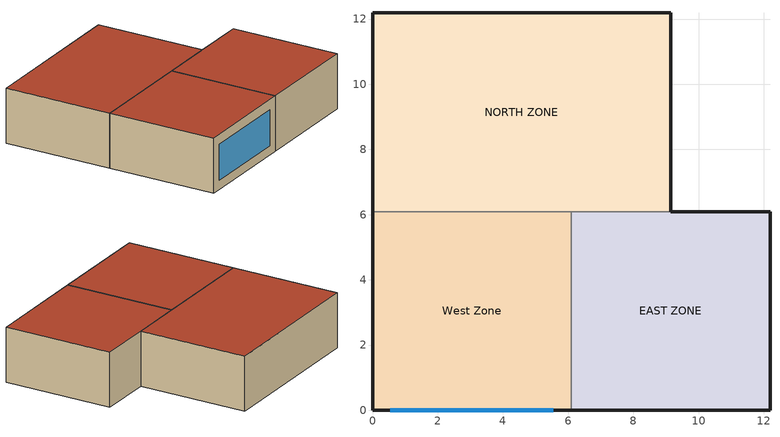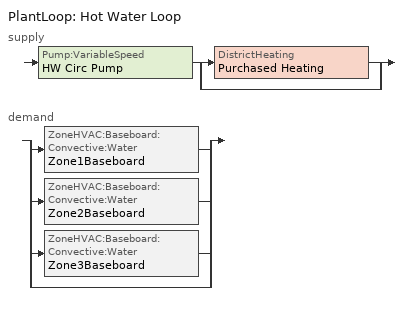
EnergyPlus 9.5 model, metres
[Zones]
West Zone
 floor adiabatic (FLOOR SLAB 8 IN): 0,0 0,6.1 6.1,6.1 6.1,0 z0
 wall outside (EXTWALL80): 0,6.1 0,0 6.1,0 z0:3.05
 wall to NORTH ZONE (PARTITION06): 6.1,6.1 0,6.1 z0:3.05
 wall to EAST ZONE (PARTITION06): 6.1,0 6.1,6.1 z0:3.05
 window (WIN-CON-LIGHT): 0.55,0 5.55,0 z0.5:2.5
 roof outside (ROOF34): 0,6.1 0,0 6.1,0 6.1,6.1 z3.05
EAST ZONE
 floor adiabatic (FLOOR SLAB 8 IN): 6.1,0 6.1,6.1 12.19,6.1 12.19,0 z0
 wall outside (EXTWALL80): 6.1,0 12.19,0 12.19,6.1 9.14,6.1 z0:3.05
 wall to NORTH ZONE (PARTITION06): 9.14,6.1 6.1,6.1 z0:3.05
 roof outside (ROOF34): 6.1,6.1 6.1,0 12.19,0 12.19,6.1 z3.05
NORTH ZONE
 floor adiabatic (FLOOR SLAB 8 IN): 0,6.1 0,12.19 9.14,12.19 9.14,6.1 z0
 wall outside (EXTWALL80): 9.14,6.1 9.14,12.19 0,12.19 0,6.1 z0:3.05
 roof outside (ROOF34): 0,12.19 0,6.1 9.14,6.1 9.14,12.19 z3.05
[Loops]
PlantLoop 'Hot Water Loop'
 supply: Pump:VariableSpeed 'HW Circ Pump' > split
  | DistrictHeating 'Purchased Heating'
  | bypass
 demand: split
  | ZoneHVAC:Baseboard:Convective:Water 'Zone1Baseboard'
  | ZoneHVAC:Baseboard:Convective:Water 'Zone2Baseboard'
  | ZoneHVAC:Baseboard:Convective:Water 'Zone3Baseboard'
  | bypass
[Building]
NONE: North Axis {deg}=0; Terrain=Suburbs; Loads Convergence Tolerance Value {W}=0.04; Temperature Convergence Tolerance Value {deltaC}=0.4; Solar Distribution=FullInteriorAndExterior; Maximum Number of Warmup Days=25; Minimum Number of Warmup Days=6
[Site:Location]
CHICAGO_IL_USA TMY2-94846: Latitude {deg}=41.78; Longitude {deg}=-87.75; Time Zone {hr}=-6; Elevation {m}=190
[SizingPeriod:DesignDay] Day of Month=21; Humidity Condition Type=Wetbulb; Barometric Pressure {Pa}=99063; Rain Indicator=No; Snow Indicator=No; Daylight Saving Time Indicator=No; Solar Model Indicator=ASHRAEClearSky; Sky Clearness=1
Name | Month | Day Type | Maximum Dry-Bulb Temperature {C} | Daily Dry-Bulb Temperature Range {deltaC} | Wetbulb or DewPoint at Maximum Dry-Bulb {C} | Wind Speed {m/s} | Wind Direction {deg}
CHICAGO_IL_USA Annual Heating 99% Design Conditions DB | 1 | WinterDesignDay | -17.3 | 0 | -17.3 | 4.9 | 270
CHICAGO_IL_USA Annual Cooling 1% Design Conditions DB/MCWB | 7 | SummerDesignDay | 31.5 | 10.7 | 23 | 5.3 | 230
[Site:GroundTemperature:BuildingSurface]
20.03, 20.03, 20.13, 20.3, 20.43, 20.52, 20.62, 20.77, 20.78, 20.55, 20.44, 20.2
[Material] Thermal Absorptance=0.9
Name | Roughness | Thickness {m} | Conductivity {W/m-K} | Density {kg/m3} | Specific Heat {J/kg-K} | Solar Absorptance | Visible Absorptance
A1 - 1 IN STUCCO | Smooth | 0.0253898 | 0.691831 | 1858.142 | 836.8 | 0.92 | 0.92
C4 - 4 IN COMMON BRICK | Rough | 0.101498 | 0.726422 | 1922.216 | 836.8 | 0.76 | 0.76
E1 - 3 / 4 IN PLASTER OR GYP BOARD | Smooth | 0.01905 | 0.726422 | 1601.846 | 836.8 | 0.92 | 0.92
C6 - 8 IN CLAY TILE | Smooth | 0.203302 | 0.570761 | 1121.292 | 836.8 | 0.82 | 0.82
C10 - 8 IN HW CONCRETE | MediumRough | 0.203302 | 1.729577 | 2242.585 | 836.8 | 0.65 | 0.65
E2 - 1 / 2 IN SLAG OR STONE | Rough | 0.0127102 | 1.435549 | 881.0155 | 1673.6 | 0.55 | 0.55
E3 - 3 / 8 IN FELT AND MEMBRANE | Rough | 0.00954024 | 0.190253 | 1121.292 | 1673.6 | 0.75 | 0.75
B5 - 1 IN DENSE INSULATION | VeryRough | 0.0253898 | 0.0432394 | 91.30524 | 836.8 | 0.5 | 0.5
C12 - 2 IN HW CONCRETE | MediumRough | 0.0509016 | 1.729577 | 2242.585 | 836.8 | 0.65 | 0.65
[WindowMaterial:Glazing]
WIN-LAY-GLASS-LIGHT: Optical Data Type=SpectralAverage; Thickness {m}=0.003; Solar Transmittance at Normal Incidence=0.9; Front Side Solar Reflectance at Normal Incidence=0.031; Back Side Solar Reflectance at Normal Incidence=0.031; Visible Transmittance at Normal Incidence=0.9; Front Side Visible Reflectance at Normal Incidence=0.05; Back Side Visible Reflectance at Normal Incidence=0.05; Infrared Transmittance at Normal Incidence=0; Front Side Infrared Hemispherical Emissivity=0.84; Back Side Infrared Hemispherical Emissivity=0.84; Conductivity {W/m-K}=0.9
[Construction]
EXTWALL80: A1 - 1 IN STUCCO, C4 - 4 IN COMMON BRICK, E1 - 3 / 4 IN PLASTER OR GYP BOARD
PARTITION06: E1 - 3 / 4 IN PLASTER OR GYP BOARD, C6 - 8 IN CLAY TILE, E1 - 3 / 4 IN PLASTER OR GYP BOARD
FLOOR SLAB 8 IN: C10 - 8 IN HW CONCRETE
ROOF34: E2 - 1 / 2 IN SLAG OR STONE, E3 - 3 / 8 IN FELT AND MEMBRANE, B5 - 1 IN DENSE INSULATION, C12 - 2 IN HW CONCRETE
WIN-CON-LIGHT: WIN-LAY-GLASS-LIGHT
[Zone] Type=1; Multiplier=1; Ceiling Height {m}=autocalculate; Volume {m3}=autocalculate
West Zone; EAST ZONE; NORTH ZONE
[People] Number of People Schedule=Office Occupancy; Number of People Calculation Method=people; Fraction Radiant=0.3; Activity Level Schedule=Activity Sch; Carbon Dioxide Generation Rate {m3/s-W}=3.82E-8; Mean Radiant Temperature Calculation Type=zoneaveraged; Work Efficiency Schedule=Work Eff Sch; Clothing Insulation Calculation Method=ClothingInsulationSchedule; Clothing Insulation Schedule=Clothing Sch; Air Velocity Schedule=Air Velo Sch; Thermal Comfort Model 1 Type=FANGER
Name | Zone or ZoneList | Number of People
West Zone | West Zone | 3
EAST ZONE | EAST ZONE | 3
NORTH ZONE | NORTH ZONE | 4
[ElectricEquipment] Schedule=Intermittent; Design Level Calculation Method=EquipmentLevel; Fraction Latent=0; Fraction Radiant=0.3; Fraction Lost=0
Name | Zone or ZoneList | Design Level {W}
West Zone ElecEq 1 | West Zone | 2928.751
EAST ZONE ElecEq 1 | EAST ZONE | 1464.375
NORTH ZONE ElecEq 1 | NORTH ZONE | 2928.751
[Lights] Schedule=Office Lighting; Design Level Calculation Method=LightingLevel; Return Air Fraction=0; Fraction Radiant=0.2; Fraction Visible=0.2; Fraction Replaceable=0
Name | Zone or ZoneList | Lighting Level {W}
EAST ZONE Lights 1 | EAST ZONE | 1464.375
NORTH ZONE Lights 1 | NORTH ZONE | 878.6252
[Sizing:Zone] Zone Cooling Design Supply Air Temperature Input Method=SupplyAirTemperature; Zone Cooling Design Supply Air Temperature {C}=12; Zone Heating Design Supply Air Temperature Input Method=SupplyAirTemperature; Zone Heating Design Supply Air Temperature {C}=50; Zone Cooling Design Supply Air Humidity Ratio {kgWater/kgDryAir}=0.008; Zone Heating Design Supply Air Humidity Ratio {kgWater/kgDryAir}=0.008; Zone Heating Sizing Factor=0; Zone Cooling Sizing Factor=0; Cooling Design Air Flow Method=DesignDay; Cooling Design Air Flow Rate {m3/s}=0; Heating Design Air Flow Method=DesignDay; Heating Design Air Flow Rate {m3/s}=0; Account for Dedicated Outdoor Air System=No; Dedicated Outdoor Air System Control Strategy=NeutralSupplyAir; Dedicated Outdoor Air Low Setpoint Temperature for Design {C}=autosize; Dedicated Outdoor Air High Setpoint Temperature for Design {C}=autosize
Name | Design Specification Outdoor Air Object
West Zone | SZ DSOA West Zone
EAST ZONE | SZ DSOA EAST ZONE
NORTH ZONE | SZ DSOA NORTH ZONE
[DesignSpecification:OutdoorAir] Outdoor Air Method=flow/person; Outdoor Air Flow per Person {m3/s-person}=0.00944; Outdoor Air Flow per Zone Floor Area {m3/s-m2}=0; Outdoor Air Flow per Zone {m3/s}=0
SZ DSOA West Zone; SZ DSOA EAST ZONE; SZ DSOA NORTH ZONE
[Sizing:Plant]
Hot Water Loop: Loop Type=heating; Design Loop Exit Temperature {C}=82; Loop Design Temperature Difference {deltaC}=11
[PlantLoop]
Hot Water Loop: Fluid Type=Water; Plant Equipment Operation Scheme=Hot Loop Operation; Maximum Loop Temperature {C}=100; Minimum Loop Temperature {C}=10; Maximum Loop Flow Rate {m3/s}=autosize; Minimum Loop Flow Rate {m3/s}=0; Plant Loop Volume {m3}=autocalculate; Load Distribution Scheme=Optimal
[SetpointManager:Scheduled]
Hot Water Loop Setpoint Manager: Control Variable=Temperature; Schedule=HW Loop Temp Schedule; Setpoint Node or NodeList=Hot Water Loop Setpoint Node List
[Pump:VariableSpeed]
HW Circ Pump: Design Maximum Flow Rate {m3/s}=autosize; Design Pump Head {Pa}=179352; Design Power Consumption {W}=autosize; Motor Efficiency=0.9; Fraction of Motor Inefficiencies to Fluid Stream=0; Coefficient 1 of the Part Load Performance Curve=0; Coefficient 2 of the Part Load Performance Curve=1; Coefficient 3 of the Part Load Performance Curve=0; Coefficient 4 of the Part Load Performance Curve=0; Design Minimum Flow Rate {m3/s}=0; Pump Control Type=INTERMITTENT
[PlantEquipmentOperationSchemes]
Hot Loop Operation: Control Scheme 1=Purchased Heating Only; Control Scheme 1 Schedule=ON
[PlantEquipmentOperation:HeatingLoad]
Purchased Heating Only: Load Range 1 Lower Limit {W}=0; Load Range 1 Upper Limit {W}=1000000; Range 1 Equipment List=heating plant
[PlantEquipmentList]
heating plant: Purchased Heating
[DistrictHeating]
Purchased Heating: Nominal Capacity {W}=1000000
[ZoneControl:Thermostat] Control Type Schedule=Zone Control Type Sched; Control 1=Heating Setpoint with SB; Control 2=Cooling Setpoint with SB
Name | Zone or ZoneList
Zone 1 Thermostat | West Zone
Zone 2 Thermostat | EAST ZONE
Zone 3 Thermostat | NORTH ZONE
[ThermostatSetpoint:SingleHeating]
Heating Setpoint with SB: Setpoint Temperature Schedule=Heating Setpoints
[ThermostatSetpoint:SingleCooling]
Cooling Setpoint with SB: Setpoint Temperature Schedule=Cooling Setpoints
[Zone equipment]
West Zone: Zone1WindAC, Zone1Baseboard
EAST ZONE: Zone2WindAC, Zone2Baseboard
NORTH ZONE: Zone3WindAC, Zone3Baseboard
[ZoneHVAC:Baseboard:Convective:Water] Availability Schedule=FanAndCoilAvailSched; Heating Design Capacity Method=HeatingDesignCapacity; Heating Design Capacity {W}=Autosize; U-Factor Times Area Value {W/K}=autosize; Maximum Water Flow Rate {m3/s}=autosize; Convergence Tolerance=0.001
Zone1Baseboard; Zone2Baseboard; Zone3Baseboard
[ZoneHVAC:WindowAirConditioner] Availability Schedule=CoolingCoilAvailSched; Maximum Supply Air Flow Rate {m3/s}=autosize; Maximum Outdoor Air Flow Rate {m3/s}=autosize; Cooling Convergence Tolerance=0.001
Name | Supply Air Fan | DX Cooling Coil | Supply Air Fan Operating Mode Schedule | Fan Placement
Zone1WindAC | Zone1WindACFan | Zone1WindACDXCoil | CyclingFanSch | BlowThrough
Zone2WindAC | Zone2WindACFan | Zone2WindACDXCoil | ConstantFanSch | BlowThrough
Zone3WindAC | Zone3WindACFan | Zone3WindACDXCoil | ConstantFanSch | DrawThrough
[Fan:OnOff]
Zone1WindACFan: Availability Schedule=FanAndCoilAvailSched; Fan Total Efficiency=0.5; Pressure Rise {Pa}=75; Maximum Flow Rate {m3/s}=autosize; Motor Efficiency=0.9; Motor In Airstream Fraction=1
[Coil:Cooling:DX] Availability Schedule=CoolingCoilAvailSched
Name | Performance Object
Zone1WindACDXCoil | Zone1WindACDXCoil Performance
Zone2WindACDXCoil | Zone2WindACDXCoil Performance
Zone3WindACDXCoil | Zone3WindACDXCoil Performance
[Coil:Cooling:DX:CurveFit:Performance] Capacity Control Method=Discrete; Compressor Fuel Type=Electricity
Name | Base Operating Mode
Zone1WindACDXCoil Performance | Zone1WindACDXCoil Operating Mode
Zone2WindACDXCoil Performance | Zone2WindACDXCoil Operating Mode
Zone3WindACDXCoil Performance | Zone3WindACDXCoil Operating Mode
[Coil:Cooling:DX:CurveFit:OperatingMode] Rated Gross Total Cooling Capacity {W}=autosize; Rated Evaporator Air Flow Rate {m3/s}=autosize; Nominal Speed Number=1
Name | Speed 1
Zone1WindACDXCoil Operating Mode | Zone1WindACDXCoil Speed 1 Performance
Zone2WindACDXCoil Operating Mode | Zone2WindACDXCoil Speed 1 Performance
Zone3WindACDXCoil Operating Mode | Zone3WindACDXCoil Speed 1 Performance
[Coil:Cooling:DX:CurveFit:Speed] Gross Total Cooling Capacity Fraction=1; Evaporator Air Flow Rate Fraction=1; Condenser Air Flow Rate Fraction=1; Gross Sensible Heat Ratio=autosize; Gross Cooling COP {W/W}=3; Active Fraction of Coil Face Area=1; Evaporative Condenser Pump Power Fraction=1; Total Cooling Capacity Modifier Function of Temperature Curve=WindACCoolCapFT; Total Cooling Capacity Modifier Function of Air Flow Fraction Curve=WindACCoolCapFFF; Energy Input Ratio Modifier Function of Temperature Curve=WindACEIRFT; Energy Input Ratio Modifier Function of Air Flow Fraction Curve=WindACEIRFFF; Part Load Fraction Correlation Curve=WindACPLFFPLR
Zone1WindACDXCoil Speed 1 Performance; Zone2WindACDXCoil Speed 1 Performance; Zone3WindACDXCoil Speed 1 Performance
[Fan:ConstantVolume] Availability Schedule=FanAndCoilAvailSched; Fan Total Efficiency=0.5; Pressure Rise {Pa}=75; Maximum Flow Rate {m3/s}=autosize; Motor Efficiency=0.9; Motor In Airstream Fraction=1
Zone2WindACFan; Zone3WindACFan
[Schedule:Compact]
Activity Sch: Through: 12/31, For: Alldays, Until: 24:00, 131.8
Work Eff Sch; CYCLINGFANSCH: Through: 12/31, For: Alldays, Until: 24:00, 0
Clothing Sch; ON; CONSTANTFANSCH: Through: 12/31, For: Alldays, Until: 24:00, 1
Air Velo Sch: Through: 12/31, For: Alldays, Until: 24:00, 0.137
Office Occupancy: Through: 12/31, For: Weekdays, Until: 6:00, 0, Until: 7:00, 0.1, Until: 8:00, 0.5, Until: 12:00, 1, Until: 13:00, 0.5, Until: 16:00, 1, Until: 17:00, 0.5, Until: 18:00, 0.1, Until: 24:00, 0, For: Weekends Holidays CustomDay1 CustomDay2, Until: 24:00, 0, For: SummerDesignDay, Until: 24:00, 1, For: WinterDesignDay, Until: 24:00, 0.05
Intermittent: Through: 12/31, For: Weekdays, Until: 8:00, 0, Until: 18:00, 1, Until: 24:00, 0, For: Weekends Holidays CustomDay1 CustomDay2, Until: 24:00, 0, For: SummerDesignDay, Until: 24:00, 1, For: WinterDesignDay, Until: 24:00, 0.15
Office Lighting: Through: 12/31, For: Weekdays, Until: 6:00, 0.05, Until: 7:00, 0.2, Until: 17:00, 1, Until: 18:00, 0.5, Until: 24:00, 0.05, For: Weekends Holidays CustomDay1 CustomDay2, Until: 24:00, 0.05, For: SummerDesignDay, Until: 24:00, 1, For: WinterDesignDay, Until: 24:00, 0.15
HW LOOP TEMP SCHEDULE: Through: 12/31, For: Alldays, Until: 24:00, 82
FANANDCOILAVAILSCHED: Through: 3/31, For: Alldays, Until: 24:00, 1, Through: 9/30, For: Weekdays, Until: 7:00, 0, Until: 17:00, 1, Until: 24:00, 0, For: Weekends Holidays CustomDay1 CustomDay2, Until: 24:00, 0, For: SummerDesignDay WinterDesignDay, Until: 24:00, 1, Through: 12/31, For: Alldays, Until: 24:00, 1
COOLINGCOILAVAILSCHED: Through: 3/31, For: Alldays, Until: 24:00, 0, Through: 9/30, For: Weekdays, Until: 7:00, 0, Until: 17:00, 1, Until: 24:00, 0, For: Weekends Holidays CustomDay1 CustomDay2, Until: 24:00, 0, For: SummerDesignDay WinterDesignDay, Until: 24:00, 1, Through: 12/31, For: Alldays, Until: 24:00, 0
HEATING SETPOINTS: Through: 12/31, For: Weekdays Weekends Holidays CustomDay1 CustomDay2, Until: 7:00, 15, Until: 17:00, 20, Until: 24:00, 15, For: SummerDesignDay, Until: 24:00, 15, For: WinterDesignDay, Until: 24:00, 20
COOLING SETPOINTS: Through: 12/31, For: Weekdays Weekends Holidays CustomDay1 CustomDay2, Until: 7:00, 30, Until: 17:00, 24, Until: 24:00, 30, For: SummerDesignDay, Until: 24:00, 24, For: WinterDesignDay, Until: 24:00, 50
ZONE CONTROL TYPE SCHED: Through: 3/31, For: Alldays, Until: 24:00, 1, Through: 9/30, For: Alldays, Until: 24:00, 2, Through: 12/31, For: Alldays, Until: 24:00, 1
[Curve:Biquadratic] Minimum Value of x=12.77778; Maximum Value of x=23.88889; Minimum Value of y=18; Maximum Value of y=46.11111; Input Unit Type for X=Temperature; Input Unit Type for Y=Temperature; Output Unit Type=Dimensionless
Name | Coefficient1 Constant | Coefficient2 x | Coefficient3 x**2 | Coefficient4 y | Coefficient5 y**2 | Coefficient6 x*y
WindACCoolCapFT | 0.942588 | 0.00954335 | 0.00068377 | -0.0110427 | 5.249e-06 | -9.72e-06
WindACEIRFT | 0.342414 | 0.034885 | -0.0006237 | 0.00497722 | 0.000437951 | -0.000728028
[Curve:Quadratic]
Name | Coefficient1 Constant | Coefficient2 x | Coefficient3 x**2 | Minimum Value of x | Maximum Value of x
WindACCoolCapFFF | 0.8 | 0.2 | 0 | 0.5 | 1.5
WindACEIRFFF | 1.1552 | -0.1808 | 0.0256 | 0.5 | 1.5
WindACPLFFPLR | 0.85 | 0.15 | 0 | 0 | 1
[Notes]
WindACAuto.idf
Basic file description:  1 story building divided into 3 conditioned zones. Roof with no plenum.
No ground contact with floor. Window air conditioners serve each zone.
Highlights:              illustrates use of Window air conditioners with autosizing.
Simulation Location/Run: CHICAGO_IL_USA TMY2-94846, 2 design days, 2 run periods,
Run Control executes the run periods using the weather file
Location:                Chicago, IL
Design Days:             CHICAGO_IL_USA Annual Heating 99% Design Conditions DB, MaxDB= -17.3°C
CHICAGO_IL_USA Annual Cooling 1% Design Conditions, MaxDB=  31.5°C MCWB=  23.0°C
Run Period (Weather File): Winter 1/14, Summer 7/7, CHICAGO_IL_USA TMY2-94846
Run Control:             Zone and System sizing with weather file run control (no design days run)
Building: Single floor rectangular L-shaped building 40 ft south wall, 40 ft west wall, zone height 10 feet.
There is a single window in West Zone's south wall. The walls are 1 in stucco over 4 in common brick
and gypboard. The roof is a built up roof with 1/2 in stone over 3/8 in felt over 1 in dense insulation
supported by 2 in heavy weight concrete. The window is single pane 3mm clear.
The window to wall ratio is approximately 0.07.
The building is oriented due north.
Floor Area:        130.1 m2 (1403 ft2)
Number of Stories: 1
Zone Description Details:
|       West         |         East           |    window = *
Internal gains description:     ZONE West      - lighting is 0 watts, equip is 2928.751 watts, 3 occupants
Internal gains description:     ZONE North     - lighting is 878.6252 watts, equip is 2928.751 watts, 4 occupants
Internal gains description:     ZONE East      - lighting is 1464.375 watts, equip is 1464.375 watts, 3 occupants
Interzone Surfaces:             3 interzone surfaces (see diagram)
Internal Mass:                  None
Detached Shading:               None
Daylight:                       None
Natural Ventilation:            None
Compact Schedules:              Yes
Solar Distribution:             FullInteriorAndExterior
HVAC:                           Window ACs and hot-water baseboards serving each zone. NO AIR SYSTEM! Purchased hot water.
Zone 1 uses a cycling fan cycling compressor in a blow-through configuration.
Zone 2 uses a constant fan cycling compressor in a blow-through configuration.
Zone 3 uses a constant fan cycling compressor in a draw-through configuration.
Zonal Equipment:                ZoneHVAC:WindowAirConditioner ZoneHVAC:Baseboard:Convective:Water
Central Air Handling Equipment: No
System Equipment Autosize:      Yes
Purchased Cooling:              No
Purchased Heating:              No
Purchased Chilled Water:        No
Purchased Hot Water:            Yes
Coils:                          Coil:Cooling:DX:SingleSpeed
Pumps:                          Pump:VariableSpeed
Boilers:                        None
Chillers:                       None
Towers:                         None
Standard Reports:               All Summary Predefined Reports
Timestep or Hourly Variables:   Hourly
Time bins Report:               None
HTML Report:                    Predefined All Summary
Environmental Emissions:        None
Utility Tariffs:                None
